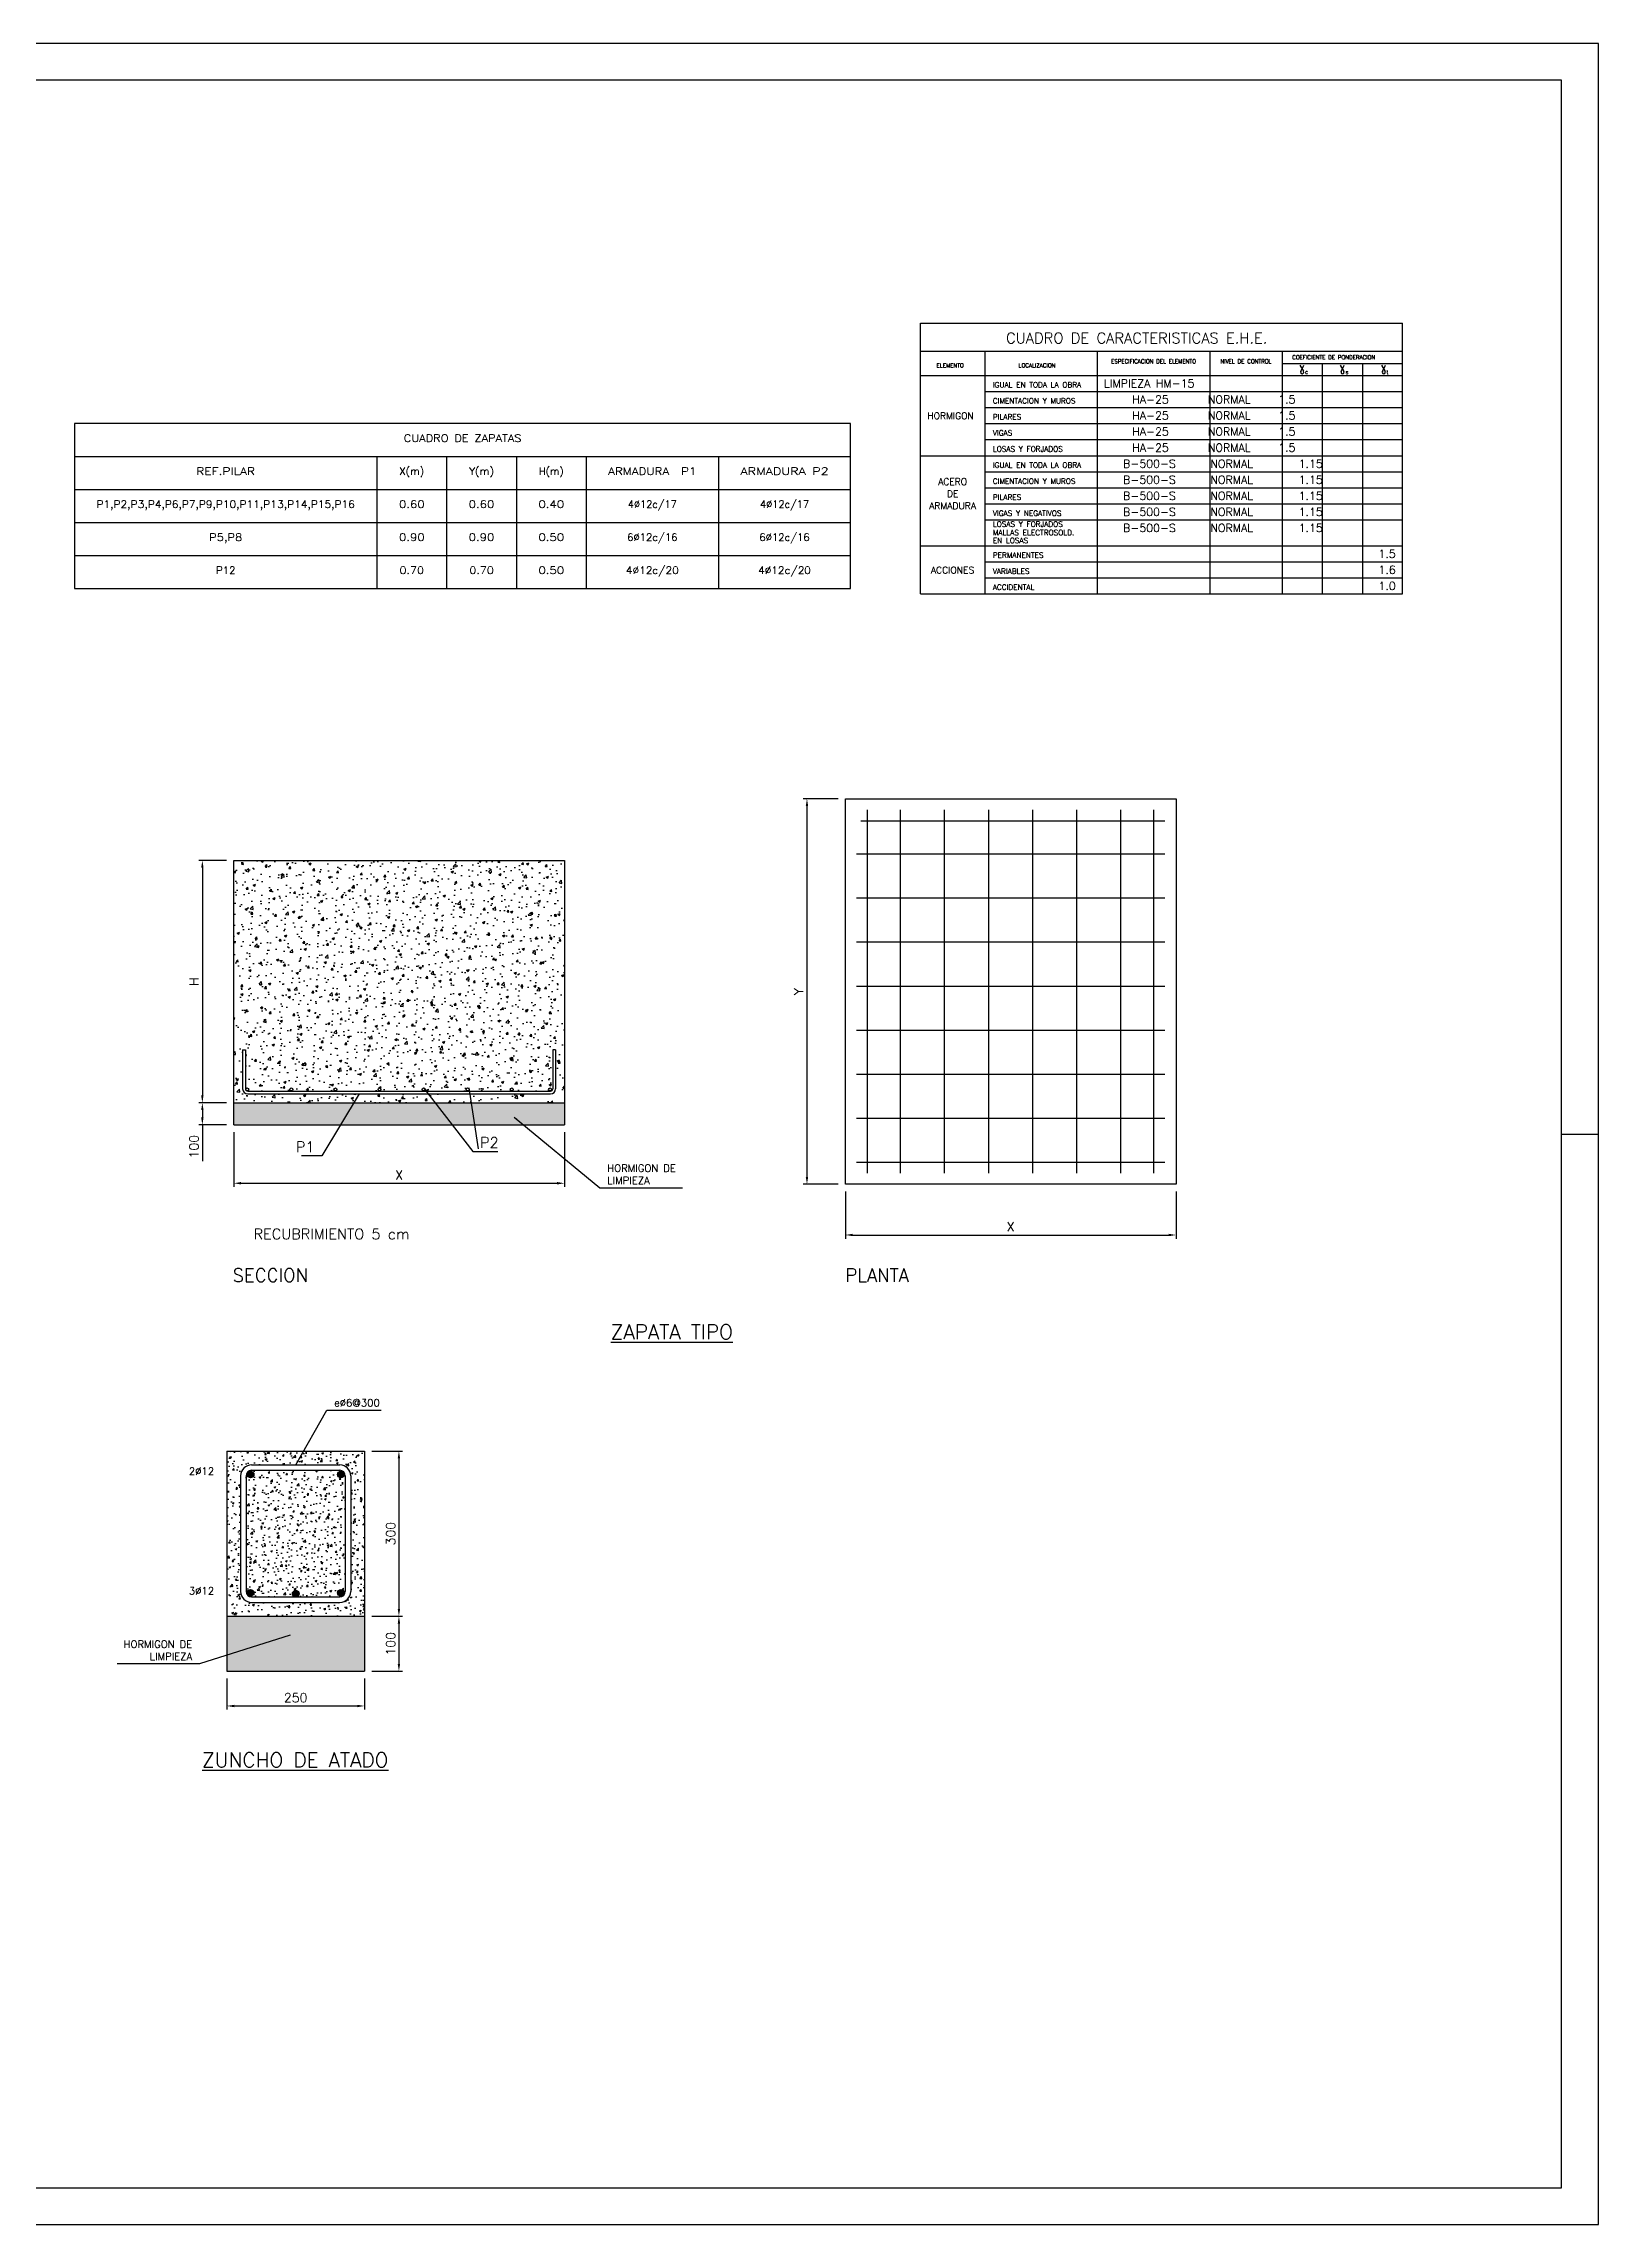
# Model space of a CAD drawing. Extents: x -13371 to 28629, y -14059 to 15641.
# Drawn here: x 7467 to 28629, y -14059 to 15641 of the extents above; entities that cross this region are included whole.
import ezdxf
from ezdxf.enums import TextEntityAlignment as Align

# ---------------------------------------------------------------- set-up
doc = ezdxf.new("R2010")
doc.units = 0
doc.header["$MEASUREMENT"] = 0
doc.linetypes.add('CONTINUA', pattern=[0])
doc.linetypes.add('CYPELINEA', pattern=[0])
doc.layers.get('0').update_dxf_attribs({"linetype": 'CONTINUOUS'})
doc.layers.get('DEFPOINTS').update_dxf_attribs({"linetype": 'CONTINUOUS'})
for name, color, linetype in [('015', 1, 'CONTINUOUS'), ('06', 60, 'CONTINUOUS'), ('CUADRO_DATOS', 8, 'CYPELINEA'), ('CUADRO_LINEAS', 8, 'CYPELINEA'), ('ZAP_DIBUJO', 2, 'CYPELINEA')]:
    doc.layers.add(name, color=color, linetype=linetype)
doc.styles.add('ROMANS', font='ROMANS')
doc.styles.get("Standard").update_dxf_attribs({"font": 'simplex.shx'})
doc.dimstyles.new('AN50', dxfattribs={"dimscale": 50, "dimtxt": 2.5, "dimasz": 2, "dimexe": 1, "dimexo": 2, "dimgap": 1, "dimtad": 1, "dimlfac": 0.001, "dimzin": 0, "dimdsep": 46, "dimtxsty": 'Standard', "dimcen": 1, "dimclrd": 1, "dimclre": 1, "dimclrt": 2, "dimadec": 0, "dimazin": 0, "dimtfac": 1, "dimtdec": 4, "dimtofl": 0, "dimtmove": 0, "dimatfit": 3, "dimfxl": 1, "dimtolj": 1, "dimtzin": 0, "dimarcsym": 0})
doc.dimstyles.new('AN50$7', dxfattribs={"dimscale": 50, "dimtxt": 2, "dimasz": 1, "dimexe": 1, "dimexo": 1, "dimgap": 1, "dimtad": 1, "dimdec": 0, "dimzin": 0, "dimdsep": 46, "dimtxsty": 'Standard', "dimcen": 1, "dimdle": 1, "dimclrd": 1, "dimclre": 1, "dimclrt": 2, "dimadec": 0, "dimazin": 0, "dimtfac": 1, "dimtdec": 4, "dimtmove": 0, "dimatfit": 3, "dimfxl": 1, "dimtolj": 1, "dimtzin": 0, "dimarcsym": 0})
pattern_1 = [(50, (2496.01, -1625.22), (242.0753, -21.179), [25.3125, -278.4375]), (355, (2496, -1625.22), (-46.8286, 253.865), [20.25, -222.75]), (100.4514, (2516.18, -1626.98), (195.247, 232.686), [21.5123, -236.6355]), (46.1842, (2496, -1557.72), (360.194, -55.863), [37.969, -417.656]), (96.6356, (2526.03, -1562.37), (315.449, 328.765), [32.268, -354.953]), (351.184, (2496, -1557.72), (315.448, 328.765), [30.375, -334.125]), (21, (2529.76, -1574.6), (201.456, -135.884), [25.3125, -278.4375]), (326, (2529.76, -1574.6), (82.119, 244.738), [20.25, -222.75]), (71.4514, (2546.55, -1585.92), (283.575, 108.854), [21.5123, -236.6355]), (37.5, (2496.01, -1625.22), (4.10395, 112.3517), [0, -220.05, 0, -226.125, 0, -223.5938]), (7.5, (2496.01, -1625.22), (88.786, 133.114), [0, -128.925, 0, -214.9875, 0, -85.2187]), (327.5, (2420.75, -1625.22), (180.1651, -7.6123), [0, -84.375, 0, -263.25, 0, -349.3125]), (317.5, (2387, -1625.22), (196.8253, 33.7854), [0, -109.6875, 0, -174.825, 0, -248.0625])]

# ---------------------------------------------------------------- blocks, each defined once
blk = doc.blocks.new('*D13')
at = {"color": 1, "linetype": 'ByBlock'}
for p, q in [((18281, 5356), (17807, 5356)), ((17857, 5256), (17857, 206)), ((18281, 106), (17807, 106))]:
    blk.add_line(p, q, dxfattribs=at)
for points in [[(17841, 5256), (17874, 5256), (17857, 5356)], [(17841, 206), (17874, 206), (17857, 106)]]:
    blk.add_solid(points, dxfattribs=at)
at = {"layer": 'DEFPOINTS', "color": 0, "linetype": 'ByBlock'}
for p in [(18381, 5356), (17857, 106), (18381, 106)]:
    blk.add_point(p, dxfattribs=at)
at = {"color": 2, "linetype": 'ByBlock', "insert": (17745, 2731), "char_height": 125, "attachment_point": 5, "rotation": 90}
blk.add_mtext('\\A1;Y', dxfattribs=at)
blk = doc.blocks.new('*D14')
at = {"color": 1, "linetype": 'ByBlock'}
for p, q in [((10056, 816), (10056, 70)), ((14556, 816), (14556, 70)), ((10156, 120), (14456, 120))]:
    blk.add_line(p, q, dxfattribs=at)
for points in [[(10156, 137), (10156, 103), (10056, 120)], [(14456, 137), (14456, 103), (14556, 120)]]:
    blk.add_solid(points, dxfattribs=at)
at = {"layer": 'DEFPOINTS', "color": 0, "linetype": 'ByBlock'}
for p in [(10056, 916), (14556, 916), (14556, 120)]:
    blk.add_point(p, dxfattribs=at)
at = {"color": 2, "linetype": 'ByBlock', "insert": (12306, 233), "char_height": 125, "attachment_point": 5}
blk.add_mtext('\\A1;X', dxfattribs=at)
blk = doc.blocks.new('*D15')
at = {"color": 1, "linetype": 'ByBlock'}
for p, q in [((9956, 4516), (9578, 4516)), ((9628, 4416), (9628, 1316)), ((9956, 1216), (9578, 1216))]:
    blk.add_line(p, q, dxfattribs=at)
for points in [[(9611, 4416), (9644, 4416), (9628, 4516)], [(9611, 1316), (9644, 1316), (9628, 1216)]]:
    blk.add_solid(points, dxfattribs=at)
at = {"layer": 'DEFPOINTS', "color": 0, "linetype": 'ByBlock'}
for p in [(10056, 4516), (9628, 1216), (10056, 1216)]:
    blk.add_point(p, dxfattribs=at)
at = {"color": 2, "linetype": 'ByBlock', "insert": (9515, 2866), "char_height": 125, "attachment_point": 5, "rotation": 90}
blk.add_mtext('\\A1;H', dxfattribs=at)
blk = doc.blocks.new('*D16')
at = {"color": 1, "linetype": 'ByBlock'}
for p, q in [((9956, 1216), (9578, 1216)), ((9956, 916), (9578, 916)), ((9628, 1116), (9628, 1016)), ((9628, 916), (9628, 419))]:
    blk.add_line(p, q, dxfattribs=at)
for points in [[(9611, 1116), (9644, 1116), (9628, 1216)], [(9611, 1016), (9644, 1016), (9628, 916)]]:
    blk.add_solid(points, dxfattribs=at)
at = {"layer": 'DEFPOINTS', "color": 0, "linetype": 'ByBlock'}
for p in [(10056, 1216), (9628, 916), (10056, 916)]:
    blk.add_point(p, dxfattribs=at)
at = {"color": 2, "linetype": 'ByBlock', "insert": (9515, 618), "char_height": 125, "attachment_point": 5, "rotation": 90}
blk.add_mtext('\\A1;100', dxfattribs=at)
blk = doc.blocks.new('*D17')
at = {"color": 1, "linetype": 'ByBlock'}
for p, q in [((18381, 6), (18381, -635)), ((22881, 6), (22881, -635)), ((18481, -585), (22781, -585))]:
    blk.add_line(p, q, dxfattribs=at)
for points in [[(18481, -568), (18481, -601), (18381, -585)], [(22781, -568), (22781, -601), (22881, -585)]]:
    blk.add_solid(points, dxfattribs=at)
at = {"layer": 'DEFPOINTS', "color": 0, "linetype": 'ByBlock'}
for p in [(18381, 106), (22881, 106), (22881, -585)]:
    blk.add_point(p, dxfattribs=at)
at = {"color": 2, "linetype": 'ByBlock', "insert": (20631, -472), "char_height": 125, "attachment_point": 5}
blk.add_mtext('\\A1;X', dxfattribs=at)
blk = doc.blocks.new('*D18')
at = {"color": 1, "linetype": 'ByBlock'}
for p, q in [((11936, -3527), (12353, -3527)), ((12303, -3627), (12303, -5677)), ((11936, -5777), (12353, -5777))]:
    blk.add_line(p, q, dxfattribs=at)
for points in [[(12287, -3627), (12320, -3627), (12303, -3527)], [(12287, -5677), (12320, -5677), (12303, -5777)]]:
    blk.add_solid(points, dxfattribs=at)
at = {"layer": 'DEFPOINTS', "color": 0, "linetype": 'ByBlock'}
for p in [(11836, -3527), (11836, -5777), (12303, -5777)]:
    blk.add_point(p, dxfattribs=at)
at = {"color": 2, "linetype": 'ByBlock', "insert": (12191, -4652), "char_height": 125, "attachment_point": 5, "rotation": 90}
blk.add_mtext('\\A1;300', dxfattribs=at)
blk = doc.blocks.new('*D19')
at = {"color": 1, "linetype": 'ByBlock'}
for p, q in [((11936, -5777), (12353, -5777)), ((12303, -5877), (12303, -6427)), ((11936, -6527), (12353, -6527))]:
    blk.add_line(p, q, dxfattribs=at)
for points in [[(12287, -5877), (12320, -5877), (12303, -5777)], [(12287, -6427), (12320, -6427), (12303, -6527)]]:
    blk.add_solid(points, dxfattribs=at)
at = {"layer": 'DEFPOINTS', "color": 0, "linetype": 'ByBlock'}
for p in [(11836, -5777), (11836, -6527), (12303, -6527)]:
    blk.add_point(p, dxfattribs=at)
at = {"color": 2, "linetype": 'ByBlock', "insert": (12191, -6152), "char_height": 125, "attachment_point": 5, "rotation": 90}
blk.add_mtext('\\A1;100', dxfattribs=at)
blk = doc.blocks.new('*D20')
at = {"color": 1, "linetype": 'ByBlock'}
for p, q in [((9961, -6627), (9961, -7049)), ((11836, -6627), (11836, -7049)), ((10061, -6999), (11736, -6999))]:
    blk.add_line(p, q, dxfattribs=at)
for points in [[(10061, -6983), (10061, -7016), (9961, -6999)], [(11736, -6983), (11736, -7016), (11836, -6999)]]:
    blk.add_solid(points, dxfattribs=at)
at = {"layer": 'DEFPOINTS', "color": 0, "linetype": 'ByBlock'}
for p in [(9961, -6527), (11836, -6527), (11836, -6999)]:
    blk.add_point(p, dxfattribs=at)
at = {"color": 2, "linetype": 'ByBlock', "insert": (10898, -6887), "char_height": 125, "attachment_point": 5}
blk.add_mtext('\\A1;250', dxfattribs=at)

msp = doc.modelspace()

# ---------------------------------------------------------------- hatches: boundary and pattern name
at = {"linetype": 'Continuous'}
h = msp.add_hatch(dxfattribs=at)
h.set_pattern_fill('AR-CONC', color=256, scale=45, style=0)
h.set_pattern_definition([(50, (25215, -15169.8), (322.767, -28.2385), [33.75, -371.25]), (355, (25215, -15169.8), (-62.438, 338.4865), [27, -297]), (100.4514, (25241.9, -15172.16), (260.3292, 310.2478), [28.683, -315.514]), (46.1842, (25215, -15079.8), (480.2585, -74.4836), [50.625, -556.875]), (96.6356, (25255, -15086), (420.598, 438.353), [43.025, -473.271]), (351.1842, (25215, -15079.8), (420.598, 438.353), [40.5, -445.5]), (21, (25260, -15102.3), (268.6082, -181.1785), [33.75, -371.25]), (326, (25260, -15102.3), (109.492, 326.3175), [27, -297]), (71.4514, (25282.37, -15117.4), (378.1, 145.1387), [28.683, -315.514]), (37.5, (25214.99, -15169.81), (5.47193, 149.80223), [0, -293.4, 0, -301.5, 0, -298.125]), (7.5, (25214.99, -15169.8), (118.3813, 177.4853), [0, -171.9, 0, -286.65, 0, -113.625]), (327.5, (25114.64, -15169.81), (240.2201, -10.1497), [0, -112.5, 0, -351, 0, -465.75]), (317.5, (25069.64, -15169.8), (262.4338, 45.0472), [0, -146.25, 0, -233.1, 0, -330.75])])
h.paths.add_polyline_path([(14555.929, 1216.322), (14555.929, 4516.322), (10055.929, 4516.322), (10055.929, 1216.322)])
h.paths.add_polyline_path([(12058.321, 1398.064, -1), (12019.321, 1398.064, -1)], flags=16)
h.paths.add_polyline_path([(14366.929, 1375.322, 0.414213562), (14396.929, 1405.322), (14396.929, 1936.322), (14435.929, 1936.322), (14435.929, 1405.322, -0.414213562), (14366.929, 1336.322), (10244.929, 1336.322, -0.414213562), (10175.929, 1405.322), (10175.929, 1936.322), (10214.929, 1936.322), (10214.929, 1405.322, 0.414213562), (10244.929, 1375.322)], flags=16)
h.paths.add_polyline_path([(12658.321, 1398.064, -1), (12619.321, 1398.064, -1)], flags=16)
h.paths.add_polyline_path([(11458.321, 1398.064, -1), (11419.321, 1398.064, -1)], flags=16)
h.paths.add_polyline_path([(13258.321, 1398.064, -1), (13219.321, 1398.064, -1)], flags=16)
h.paths.add_polyline_path([(10858.321, 1398.064, -1), (10819.321, 1398.064, -1)], flags=16)
h.paths.add_polyline_path([(13858.321, 1398.064, -1), (13819.321, 1398.064, -1)], flags=16)
h.paths.add_polyline_path([(10219.321, 1398.064, -1), (10258.321, 1398.064, -1)], flags=16)
h.paths.add_polyline_path([(14379.923, 1398.064, -1), (14340.923, 1398.064, -1)], flags=16)
h = msp.add_hatch(dxfattribs=at)
h.set_pattern_fill('AR-SAND', color=256, scale=30, style=0)
h.set_pattern_definition([(37.5, (25214.99, -15169.81), (-1.8898, 57.80471), [0, -45.6, 0, -51, 0, -48.75]), (7.5, (25214.99, -15169.81), (53.0933, 84.66438), [0, -24.6, 0, -41.1, 0, -15.75]), (327.5, (25178.09, -15169.81), (93.42426, 0.16977), [0, -15, 0, -54, 0, -70.5]), (317.5, (25178.09, -15169.81), (90.1838, 26.33027), [0, -7.5, 0, -35.4, 0, -40.5])])
h.paths.add_polyline_path([(10055.929, 1216.322), (10055.929, 916.322), (14555.929, 916.322), (14555.929, 1216.322)])
h = msp.add_hatch(dxfattribs=at)
h.set_pattern_fill('AR-CONC', color=256, scale=33.75, style=0)
h.set_pattern_definition(pattern_1)
h.paths.add_polyline_path([(11573.445, -3864.805, 0.414213562), (11498.445, -3789.805), (10298.445, -3789.805, 0.414213562), (10223.445, -3864.805), (10223.445, -5439.805, 0.414213562), (10298.445, -5514.805), (10898.445, -5514.805, -0.414213562), (10853.445, -5469.805, -1), (10943.445, -5469.805, -0.414213562), (10898.445, -5514.805), (11498.445, -5514.805, 0.414213562), (11573.445, -5439.805)], flags=0)
h.paths.add_polyline_path([(11466.607, -3845.78, -1), (11556.607, -3845.78, -1)], flags=0)
h.paths.add_polyline_path([(10240.282, -3845.78, -1), (10330.282, -3845.78, -1)], flags=0)
h.paths.add_polyline_path([(11556.607, -5458.831, -1), (11466.607, -5458.831, -1)], flags=0)
h.paths.add_polyline_path([(10330.282, -5458.831, -1), (10240.282, -5458.831, -1)], flags=0)
h.paths.add_polyline_path([(11835.945, -3527.305), (9960.945, -3527.305), (9960.945, -5777.305), (11835.945, -5777.305)])
h.paths.add_polyline_path([(11498.445, -5589.805), (10298.445, -5589.805, -0.414213562), (10148.445, -5439.805), (10148.445, -3864.805, -0.414213562), (10298.445, -3714.805), (11498.445, -3714.805, -0.414213562), (11648.445, -3864.805), (11648.445, -5439.805, -0.414213562)], flags=16)
h.paths.add_polyline_path([(11498.445, -5514.805), (10298.445, -5514.805, -0.414213562), (10223.445, -5439.805), (10223.445, -3864.805, -0.414213562), (10298.445, -3789.805), (11498.445, -3789.805, -0.414213562), (11573.445, -3864.805), (11573.445, -5439.805, -0.414213562)], flags=0)
h.paths.add_polyline_path([(10853.445, -5469.805, -1), (10943.445, -5469.805, -1)], flags=0)
h = msp.add_hatch(dxfattribs=at)
h.set_pattern_fill('AR-CONC', color=256, scale=33.75, style=0)
h.set_pattern_definition(pattern_1)
h.paths.add_polyline_path([(11573.445, -3864.805, 0.414213562), (11498.445, -3789.805), (10298.445, -3789.805, 0.414213562), (10223.445, -3864.805), (10223.445, -5439.805, 0.414213562), (10298.445, -5514.805), (10898.445, -5514.805, -0.414213562), (10853.445, -5469.805, -1), (10943.445, -5469.805, -0.414213562), (10898.445, -5514.805), (11498.445, -5514.805, 0.414213562), (11573.445, -5439.805)])
h.paths.add_polyline_path([(11466.607, -3845.78, -1), (11556.607, -3845.78, -1)], flags=16)
h.paths.add_polyline_path([(10240.282, -3845.78, -1), (10330.282, -3845.78, -1)], flags=16)
h.paths.add_polyline_path([(11556.607, -5458.831, -1), (11466.607, -5458.831, -1)], flags=16)
h.paths.add_polyline_path([(10330.282, -5458.831, -1), (10240.282, -5458.831, -1)], flags=16)
for points in [[(10240.282, -3845.78, 1), (10330.282, -3845.78, 1)], [(11466.607, -3845.78, 1), (11556.607, -3845.78, 1)], [(10330.282, -5458.831, 1), (10240.282, -5458.831, 1)], [(10943.445, -5469.805, 1), (10853.445, -5469.805, 1)], [(11556.607, -5458.831, 1), (11466.607, -5458.831, 1)]]:
    msp.add_hatch(color=256, dxfattribs=at).paths.add_polyline_path(points)
at = {"layer": '015', "linetype": 'Continuous'}
h = msp.add_hatch(dxfattribs=at)
h.set_pattern_fill('AR-SAND', color=256, scale=22.5, style=0)
h.set_pattern_definition([(37.5, (2496.01, -1625.22), (-1.41735, 43.35353), [0, -34.2, 0, -38.25, 0, -36.5625]), (7.5, (2496.01, -1625.22), (39.81998, 63.4983), [0, -18.45, 0, -30.825, 0, -11.8125]), (327.5, (2468.335, -1625.22), (70.06819, 0.12733), [0, -11.25, 0, -40.5, 0, -52.875]), (317.5, (2468.335, -1625.22), (67.63785, 19.7477), [0, -5.625, 0, -26.55, 0, -30.375])])
h.paths.add_polyline_path([(9960.945, -5777.305), (9960.945, -6527.305), (11835.945, -6527.305), (11835.945, -5777.305)])

# ---------------------------------------------------------------- linework, layer by layer
at = {"color": 6}
for p, q in [((19402.328, 11833.124), (25964.828, 11833.124)), ((19402.328, 8146.183), (19402.328, 11833.124)), ((25964.828, 8146.183), (25964.828, 11833.124)), ((19402.328, 11450.312), (25964.828, 11450.312)), ((18451.94, 10467.422), (7887.453, 10467.422)), ((7887.453, 10467.422), (7887.453, 8217.872)), ((18451.94, 8217.872), (18451.94, 10467.422)), ((7887.453, 10017.512), (7887.453, 8217.872)), ((7887.453, 8217.872), (18451.94, 8217.872)), ((7887.453, 8217.872), (18451.94, 8217.872)), ((19402.328, 8146.183), (25964.828, 8146.183))]:
    msp.add_line(p, q, dxfattribs=at)
at = {"color": 3}
for p, q in [((20277.328, 11450.312), (20277.328, 8146.183)), ((19402.328, 11122.187), (25964.828, 11122.187))]:
    msp.add_line(p, q, dxfattribs=at)
at = {"color": 2}
for p, q in [((21808.578, 11450.312), (21808.578, 8146.183)), ((23339.828, 11450.312), (23339.828, 8146.183)), ((24324.203, 11450.312), (24324.203, 8146.183)), ((24324.203, 11286.249), (25964.828, 11286.249)), ((24565.645, 11260.454), (24615.314, 11177.563)), ((24577.923, 11175.935), (24619.045, 11260.454)), ((25114.952, 11260.454), (25165.596, 11175.935)), ((25128.205, 11174.307), (25170.119, 11260.454)), ((25675.823, 11260.454), (25726.468, 11175.935)), ((25689.077, 11174.307), (25730.991, 11260.454)), ((19402.328, 10028.437), (25964.828, 10028.437)), ((19402.328, 8801.197), (25964.828, 8801.197)), ((19402.328, 8801.197), (25964.828, 8801.197)), ((19402.328, 8801.197), (25964.828, 8801.197))]:
    msp.add_line(p, q, dxfattribs=at)
at = {"color": 1}
for p, q in [((24871.078, 11286.249), (24871.078, 8146.183)), ((25417.953, 11286.249), (25417.953, 8146.183)), ((20277.328, 10903.437), (25964.828, 10903.437)), ((20277.328, 10684.687), (25964.828, 10684.687)), ((20277.328, 10465.937), (25964.828, 10465.937)), ((20277.328, 10247.187), (25964.828, 10247.187)), ((20277.328, 9809.687), (25964.828, 9809.687)), ((20277.328, 9590.937), (25964.828, 9590.937)), ((20277.328, 9372.187), (25964.828, 9372.187)), ((20277.328, 9153.437), (25964.828, 9153.437)), ((20277.328, 8583.683), (25964.828, 8583.683)), ((20277.328, 8364.933), (25964.828, 8364.933))]:
    msp.add_line(p, q, dxfattribs=at)
at = {"color": 5, "linetype": 'Continuous'}
for p, q in [((10055.929, 4516.322), (14555.929, 4516.322)), ((10055.929, 916.322), (10055.929, 4516.322)), ((14555.929, 4516.322), (14555.929, 916.322)), ((10055.929, 1216.322), (14555.929, 1216.322)), ((10055.929, 916.322), (14555.929, 916.322)), ((9960.945, -3527.305), (9960.945, -6527.305)), ((9960.945, -3527.305), (11835.945, -3527.305)), ((11835.945, -3527.305), (11835.945, -6527.305)), ((9960.945, -5777.305), (11835.945, -5777.305)), ((9960.945, -6527.305), (11835.945, -6527.305))]:
    msp.add_line(p, q, dxfattribs=at)
at = {"color": 1, "linetype": 'Continuous'}
for p, q in [((10175.929, 1936.322), (10175.929, 1405.322)), ((10175.929, 1936.322), (10214.929, 1936.322)), ((10214.929, 1936.322), (10214.929, 1405.322)), ((14396.929, 1936.322), (14396.929, 1405.322)), ((14435.929, 1936.322), (14396.929, 1936.322)), ((14435.929, 1936.322), (14435.929, 1405.322)), ((10244.929, 1375.322), (14366.929, 1375.322)), ((10244.929, 1336.322), (14366.929, 1336.322))]:
    msp.add_line(p, q, dxfattribs=at)
at = {"color": 2, "linetype": 'Continuous'}
for p, q in [((10298.445, -3714.805), (11498.445, -3714.805)), ((10298.445, -3789.805), (11498.445, -3789.805)), ((10148.445, -3864.805), (10148.445, -5439.805)), ((10223.445, -3864.805), (10223.445, -5439.805)), ((11573.445, -3864.805), (11573.445, -5439.805)), ((11648.445, -3864.805), (11648.445, -5439.805)), ((10298.445, -5514.805), (11498.445, -5514.805)), ((10298.445, -5589.805), (11498.445, -5589.805))]:
    msp.add_line(p, q, dxfattribs=at)
at = {"color": 3, "linetype": 'Continuous'}
for centre in [(10238.821, 1398.064), (10838.821, 1398.064), (11438.821, 1398.064), (12038.821, 1398.064), (12638.821, 1398.064), (13238.821, 1398.064), (13838.821, 1398.064), (14360.423, 1398.064)]:
    msp.add_circle(centre, 19.5, dxfattribs=at)
at = {"linetype": 'Continuous'}
for centre in [(10285.282, -3845.78), (11511.607, -3845.78), (10285.282, -5458.831), (10898.445, -5469.805), (11511.607, -5458.831)]:
    msp.add_circle(centre, 45, dxfattribs=at)
at = {"color": 2}
for centre in [(24597.059, 11166.624), (25147.341, 11164.997), (25708.213, 11164.997)]:
    msp.add_arc(centre, 21.281, 154.0549634, 30.9306598, dxfattribs=at)
at = {"color": 1, "linetype": 'Continuous'}
for centre, radius, start, end in [((10244.929, 1405.322), 69, 180, 270), ((10244.929, 1405.322), 30, 180, 270), ((14366.929, 1405.322), 69, 270, 0), ((14366.929, 1405.322), 30, 270, 0)]:
    msp.add_arc(centre, radius, start, end, dxfattribs=at)
at = {"color": 2, "linetype": 'Continuous'}
for centre, radius, start, end in [((10298.445, -3864.805), 150, 90, 180), ((10298.445, -3864.805), 75, 90, 180), ((11498.445, -3864.805), 150, 0, 90), ((11498.445, -3864.805), 75, 0, 90), ((10298.445, -5439.805), 150, 180, 270), ((10298.445, -5439.805), 75, 180, 270), ((11498.445, -5439.805), 75, 270, 0), ((11498.445, -5439.805), 150, 270, 0)]:
    msp.add_arc(centre, radius, start, end, dxfattribs=at)
at = {"layer": '015'}
msp.add_line((28129.148, 790.65), (28629.148, 790.65), dxfattribs=at)
at = {"layer": '015', "linetype": 'CONTINUA'}
msp.add_lwpolyline([(-13370.852, -14059.35), (28629.148, -14059.35), (28629.148, 15640.65), (-13370.852, 15640.65)], close=True, dxfattribs=at)
at = {"layer": '06', "color": 6}
msp.add_lwpolyline([(-12370.852, -13559.35), (28129.148, -13559.35), (28129.148, 15140.65), (-12370.852, 15140.65)], close=True, dxfattribs=at)
at = {"layer": 'CUADRO_LINEAS', "color": 1}
for p, q in [((7887.453, 10017.512), (18451.94, 10017.512)), ((12003.23, 10017.512), (12003.23, 8217.872)), ((12952.84, 10017.512), (12952.84, 8217.872)), ((13903.05, 10017.512), (13903.05, 8217.872)), ((14852.66, 10017.512), (14852.66, 8217.872)), ((16652.3, 10017.512), (16652.3, 8217.872)), ((7887.453, 9567.602), (18451.94, 9567.602)), ((7887.453, 9117.692), (18451.94, 9117.692)), ((7887.453, 8667.782), (18451.94, 8667.782))]:
    msp.add_line(p, q, dxfattribs=at)
at = {"layer": 'ZAP_DIBUJO'}
for p, q in [((18380.524, 106.149), (18380.524, 5356.149)), ((18380.524, 5356.149), (22880.524, 5356.149)), ((22880.524, 5356.149), (22880.524, 106.149)), ((22880.524, 106.149), (18380.524, 106.149))]:
    msp.add_line(p, q, dxfattribs=at)
at = {"layer": 'ZAP_DIBUJO', "color": 5}
for p, q in [((18590.524, 5056.149), (22730.524, 5056.149)), ((18680.524, 256.149), (18680.524, 5206.149)), ((19130.524, 256.149), (19130.524, 5206.149)), ((19730.524, 256.149), (19730.524, 5206.149)), ((20330.524, 256.149), (20330.524, 5206.149)), ((20930.524, 256.149), (20930.524, 5206.149)), ((21530.524, 256.149), (21530.524, 5206.149)), ((22130.524, 256.149), (22130.524, 5206.149)), ((22580.524, 256.149), (22580.524, 5206.149)), ((18530.524, 4606.149), (22730.524, 4606.149)), ((18530.524, 4006.149), (22730.524, 4006.149)), ((18530.524, 3406.149), (22730.524, 3406.149)), ((18530.524, 2806.149), (22730.524, 2806.149)), ((18530.524, 2206.149), (22730.524, 2206.149)), ((18530.524, 1606.149), (22730.524, 1606.149)), ((18530.524, 1006.149), (21080.524, 1006.149)), ((21080.524, 1006.149), (22730.524, 1006.149)), ((18530.524, 406.149), (21080.524, 406.149)), ((21080.524, 406.149), (22730.524, 406.149))]:
    msp.add_line(p, q, dxfattribs=at)

# ---------------------------------------------------------------- texts
at = {"color": 6, "style": 'ROMANS'}
msp.add_text('CUADRO DE CARACTERISTICAS E.H.E.', height=145.83333, dxfattribs=at).set_placement((20567.5, 11557.836))
at = {"color": 2, "style": 'ROMANS'}
for s, height, p in [('ELEMENTO', 54.6875, (19621.078, 11231.562)), ('COEFICIENTE DE PONDERACION', 54.6875, (24462.207, 11340.937)), ('IGUAL EN TODA LA OBRA', 72.91667, (20386.703, 10958.124)), ('c', 54.688, (24636.448, 11141.751)), ('s', 54.688, (25187.664, 11140.456)), ('t', 54.688, (25744.427, 11140.14)), ('CIMENTACION Y MUROS', 72.91667, (20386.703, 10739.374)), ('HORMIGON', 91.1458, (19495.296, 10526.093)), ('PILARES', 72.9167, (20386.703, 10520.624)), ('VIGAS', 72.9167, (20386.703, 10301.874)), ('LOSAS Y FORJADOS', 72.91667, (20386.703, 10083.124)), ('IGUAL EN TODA LA OBRA', 72.91667, (20386.703, 9864.374)), ('CIMENTACION Y MUROS', 72.91667, (20386.703, 9645.624)), ('VIGAS Y NEGATIVOS', 72.91667, (20386.703, 9208.124)), ('PILARES', 72.9167, (20386.703, 9426.874)), ('LOSAS Y FORJADOS', 72.91667, (20386.703, 9060.502)), ('MALLAS ELECTROSOLD. ', 72.91667, (20386.703, 8944.275)), ('EN LOSAS', 72.9167, (20386.703, 8836.645)), ('PERMANENTES', 72.91667, (20386.703, 8638.37)), ('VARIABLES', 72.9167, (20386.703, 8419.62)), ('ACCIDENTAL', 72.9167, (20386.703, 8200.87))]:
    msp.add_text(s, height=height, dxfattribs=at).set_placement(p)
for s, height, p in [('LOCALIZACION', 54.6875, (20988.265, 11231.562)), ('ESPECIFICACION DEL ELEMENTO', 54.6875, (22574.203, 11286.249)), ('NIVEL DE CONTROL', 54.6875, (23832.015, 11286.249)), ('ACERO', 91.1458, (19839.828, 9629.218)), ('DE', 91.1458, (19839.828, 9465.155)), ('ARMADURA', 91.1458, (19839.828, 9301.093)), ('ACCIONES', 91.1458, (19839.828, 8425.089))]:
    msp.add_text(s, height=height, dxfattribs=at).set_placement(p, align=Align.CENTER)
at = {"color": 3, "style": 'ROMANS'}
for s, p in [('LIMPIEZA HM-15', (21898.408, 10958.124)), ('HA-25      NORMAL    1.5   ', (22284.682, 10739.374)), ('HA-25      NORMAL    1.5   ', (22284.682, 10520.624)), ('HA-25      NORMAL    1.5   ', (22284.682, 10301.874)), ('HA-25      NORMAL    1.5   ', (22284.682, 10083.124)), ('B-500-S     NORMAL       1.15', (22160.543, 9864.374)), ('B-500-S     NORMAL       1.15', (22160.543, 9645.624)), ('B-500-S     NORMAL       1.15', (22160.543, 9426.874)), ('B-500-S     NORMAL       1.15', (22160.543, 9208.124)), ('B-500-S     NORMAL       1.15', (22160.543, 8989.374)), ('1.5', (25636.703, 8638.37)), ('1.6', (25636.703, 8419.62)), ('1.0', (25636.703, 8200.87))]:
    msp.add_text(s, height=109.375, dxfattribs=at).set_placement(p)
at = {"color": 3, "linetype": 'Continuous'}
for s, p in [('SECCION', (10039.992, -1222.482)), ('PLANTA', (18380.245, -1222.058))]:
    msp.add_text(s, height=180, dxfattribs=at).set_placement(p)
at = {"color": 6, "linetype": 'Continuous'}
for s, p in [('%%uZAPATA TIPO', (15186.68, -2004.612)), ('%%uZUNCHO DE ATADO', (9623.503, -7834.001))]:
    msp.add_text(s, height=200, dxfattribs=at).set_placement(p)
at = {"color": 2, "linetype": 'Continuous'}
for s, p in [('2%%c12', (9444.405, -3852.307)), ('3%%c12', (9444.405, -5482.349))]:
    msp.add_text(s, height=100, dxfattribs=at).set_placement(p)
for s, insert, char_height, attachment_point in [('P1', (11154.457, 614.379), 144, 6), ('P2', (13408.106, 674.973), 144, 4), ('\\A1;HORMIGON DE \\PLIMPIEZA', (15138.913, 241.027), 100, 4), ('RECUBRIMIENTO 5 cm', (12448.552, -570.873), 144, 6), ('\\A1;e%%c6@300', (11420.962, -2870.854), 100, 4), ('\\A1;HORMIGON DE\\PLIMPIEZA', (9490.017, -6241.826), 100, 6)]:
    msp.add_mtext(s, dxfattribs=dict(at, insert=insert, char_height=char_height, attachment_point=attachment_point))
at = {"layer": 'CUADRO_DATOS', "color": 2}
for s, width, p, p2 in [('CUADRO DE ZAPATAS', 0.971754, (12369.457, 10217.452), (13970.537, 10217.452)), ('REF.PILAR', 1.119496, (9545.821, 9767.542), (10345.462, 9767.542)), ('X(m)', 1.002476, (12308.869, 9767.542), (12647.801, 9767.542)), ('Y(m)', 1.002476, (13258.479, 9767.542), (13597.411, 9767.542)), ('H(m)', 0.97501, (14208.089, 9767.542), (14547.021, 9767.542)), ('ARMADURA  P1', 1.054182, (15152.6, 9767.542), (16352.36, 9767.542)), ('ARMADURA P2', 1.100217, (16952.24, 9767.542), (18152, 9767.542)), ('P1,P2,P3,P4,P6,P7,P9,P10,P11,P13,P14,P15,P16', 1.005911, (8187.693, 9317.632), (11703.59, 9317.632)), ('0.60', 1.147552, (12303.47, 9317.632), (12653.2, 9317.632)), ('0.60', 1.147552, (13253.08, 9317.632), (13602.81, 9317.632)), ('0.40', 1.147552, (14202.69, 9317.632), (14552.42, 9317.632)), ('4%%c12c/17', 0.966965, (15418.647, 9317.632), (16086.313, 9317.632)), ('4%%c12c/17', 0.966965, (17218.287, 9317.632), (17885.953, 9317.632)), ('P5,P8', 1.098617, (9720.687, 8867.722), (10170.597, 8867.722)), ('0.90', 1.147552, (12303.47, 8867.722), (12653.2, 8867.722)), ('0.90', 1.147552, (13253.08, 8867.722), (13602.81, 8867.722)), ('0.50', 1.147552, (14202.69, 8867.722), (14552.42, 8867.722)), ('6%%c12c/16', 0.998175, (15410.249, 8867.722), (16094.712, 8867.722)), ('6%%c12c/16', 0.998175, (17209.889, 8867.722), (17894.352, 8867.722)), ('P12', 1.096722, (9812.468, 8417.812), (10078.815, 8417.812)), ('0.70', 1.094406, (12311.568, 8417.812), (12645.102, 8417.812)), ('0.70', 1.094406, (13261.178, 8417.812), (13594.712, 8417.812)), ('0.50', 1.147552, (14202.69, 8417.812), (14552.42, 8417.812)), ('4%%c12c/20', 1.012026, (15393.452, 8417.812), (16111.508, 8417.812)), ('4%%c12c/20', 1.012026, (17193.092, 8417.812), (17911.148, 8417.812))]:
    msp.add_text(s, height=100, dxfattribs=dict(at, width=width)).set_placement(p, p2, align=Align.FIT)

# ---------------------------------------------------------------- dimensions: what is measured, and where the dimension line sits
at = {"linetype": 'Continuous'}
for base, p1, p2, text, picture, middle in [((17857.294, 106.149), (18380.524, 5356.149), (18380.524, 106.149), 'Y', '*D13', (17744.794, 2731.149)), ((9627.718, 1216.322), (10055.929, 4516.322), (10055.929, 1216.322), 'H', '*D15', (9515.218, 2866.322)), ((9627.718, 916.322), (10055.929, 1216.322), (10055.929, 916.322), '100', '*D16', (9515.218, 617.513)), ((12303.36, -5777.305), (11835.945, -3527.305), (11835.945, -5777.305), '300', '*D18', (12190.86, -4652.305)), ((12303.36, -6527.305), (11835.945, -5777.305), (11835.945, -6527.305), '100', '*D19', (12190.86, -6152.305))]:
    dim = msp.add_linear_dim(base=base, p1=p1, p2=p2, angle=90, text=text, dimstyle='AN50', dxfattribs=at)
    dim.commit()
    dim.dimension.update_dxf_attribs({"geometry": picture, "text_midpoint": middle})
dim = msp.add_linear_dim(base=(14555.929, 120.109), p1=(10055.929, 916.322), p2=(14555.929, 916.322), text='X', dimstyle='AN50', dxfattribs=at)
dim.commit()
dim.dimension.update_dxf_attribs({"geometry": '*D14', "text_midpoint": (12305.929, 120.109), "dimtype": 160})
for base, p1, p2, text, picture, middle in [((22880.524, -584.746), (18380.524, 106.149), (22880.524, 106.149), 'X', '*D17', (20630.524, -472.246)), ((11835.945, -6999.287), (9960.945, -6527.305), (11835.945, -6527.305), '250', '*D20', (10898.445, -6886.787))]:
    dim = msp.add_linear_dim(base=base, p1=p1, p2=p2, text=text, dimstyle='AN50', dxfattribs=at)
    dim.commit()
    dim.dimension.update_dxf_attribs({"geometry": picture, "text_midpoint": middle})

# ---------------------------------------------------------------- leaders
at = {"color": 1, "linetype": 'Continuous', "annotation_type": 0, "has_hookline": 1}
for points, hookline_direction, text_width in [([(11761.138, 1336.322), (11254.457, 492.379), (11204.457, 492.379)], 1, 178.286), ([(12638.821, 1417.564), (13308.106, 552.973), (13358.106, 552.973)], 0, 240), ([(13873.397, 1022.102), (15038.913, 57.693), (15088.913, 57.693)], 0, 1023.81), ([(10898.445, -3714.805), (11320.962, -2970.854), (11370.962, -2970.854)], 0, 642.857), ([(10824.219, -6033.948), (9590.017, -6425.159), (9540.017, -6425.159)], 1, 1023.81)]:
    msp.add_leader(points, dimstyle='AN50$7', dxfattribs=dict(at, hookline_direction=hookline_direction, text_width=text_width))
at = {"color": 1, "linetype": 'Continuous'}
msp.add_leader([(13253.271, 1417.564), (13383.106, 590.473)], dimstyle='AN50$7', dxfattribs=at)

doc.saveas('drawing.dxf')
